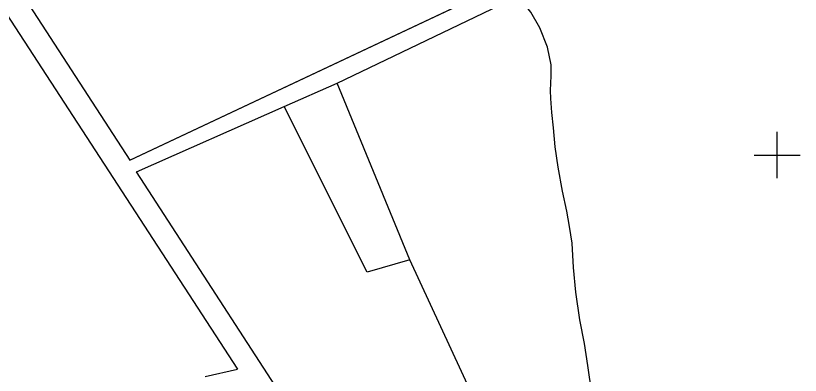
# Model space of a CAD drawing. Header units: millimetres. Extents: x 553705 to 560987, y 1303667 to 1309938.
# Drawn here: x 557365 to 558044, y 1307053 to 1307363 of the extents above; entities that cross this region are included whole.
import ezdxf

# ---------------------------------------------------------------- set-up
doc = ezdxf.new("R2010")
doc.units = ezdxf.units.MM
for name, color, linetype in [('2', 7, 'Continuous'), ('42', 7, 'Continuous'), ('CVL_CUADCON_LIN', 8, 'Continuous')]:
    doc.layers.add(name, color=color, linetype=linetype)

# ---------------------------------------------------------------- blocks, each defined once
blk = doc.blocks.new('COORD')
at = {"layer": '42', "color": 2, "linetype": 'Continuous'}
for p, q in [((0, -2), (0, 2)), ((-2, 0), (2, 0))]:
    blk.add_line(p, q, dxfattribs=at)
blk = doc.blocks.new('COORD$')
at = {"layer": '42', "color": 2, "linetype": 'Continuous'}
blk.add_blockref('COORD', (0, 0), dxfattribs=at)

msp = doc.modelspace()

# ---------------------------------------------------------------- linework, layer by layer
at = {"layer": '2', "color": 1, "linetype": 'Continuous'}
for p, q in [((557314.322, 1307430.995), (557557.312, 1307058.001)), ((557643.393, 1307305.153), (557799.813, 1307380.189)), ((557597.568, 1307284.943), (557643.393, 1307305.153)), ((557706.224, 1307152.587), (557643.393, 1307305.153)), ((557853.576, 1306833.361), (557706.224, 1307152.587))]:
    msp.add_line(p, q, dxfattribs=at)
for points in [[(557377.23, 1307372.395), (557464.053, 1307238.601), (557990.8, 1307486.555), (557994.304, 1307493.712), (557996.025, 1307501.619), (557996.927, 1307517.159), (557993.303, 1307526.553), (557939.651, 1307604.577)], [(557863.522, 1307037.154), (557860.044, 1307061.319), (557857.113, 1307080.141), (557853.153, 1307100.737), (557849.677, 1307124.647), (557847.746, 1307145.769), (557846.576, 1307166.895), (557844.184, 1307181.392), (557841.802, 1307194.616), (557838.12, 1307211.904), (557834.415, 1307232.502), (557831.747, 1307250.052), (557830.356, 1307266.594), (557828.99, 1307279.825), (557827.887, 1307291.785), (557827.837, 1307298.66), (557828.252, 1307311.396), (557828.182, 1307321.072), (557825.025, 1307336.072), (557818.553, 1307352.83), (557810.834, 1307366.522), (557799.813, 1307380.189)], [(557845.822, 1306782.118), (557828.538, 1306818.655), (557815.42, 1306841.219), (557807.397, 1306861.785), (557794.767, 1306887.154), (557785.761, 1306903.128), (557771.164, 1306919.569), (557743.586, 1306939.732), (557725.726, 1306950.8), (557707.647, 1306957.029), (557691.897, 1306957.419), (557668.502, 1306961.315), (557649.921, 1306966.776), (557631.028, 1306980.129), (557469.969, 1307228.46), (557597.568, 1307284.943)], [(557706.224, 1307152.587), (557669.219, 1307141.866), (557597.568, 1307284.943)], [(557529.166, 1307051.675), (557557.312, 1307058.001)]]:
    msp.add_lwpolyline(points, dxfattribs=at)
at = {"layer": 'CVL_CUADCON_LIN', "color": 1, "ltscale": 0.5, "flags": 128}
msp.add_lwpolyline([(557464.053, 1307238.601), (558032.808, 1307506.329)], dxfattribs=at)

# ---------------------------------------------------------------- block references
at = {"layer": '42', "color": 1, "linetype": 'Continuous', "xscale": 10, "yscale": 10}
msp.add_blockref('COORD$', (558023.645, 1307243.022), dxfattribs=at)

doc.saveas('drawing.dxf')
